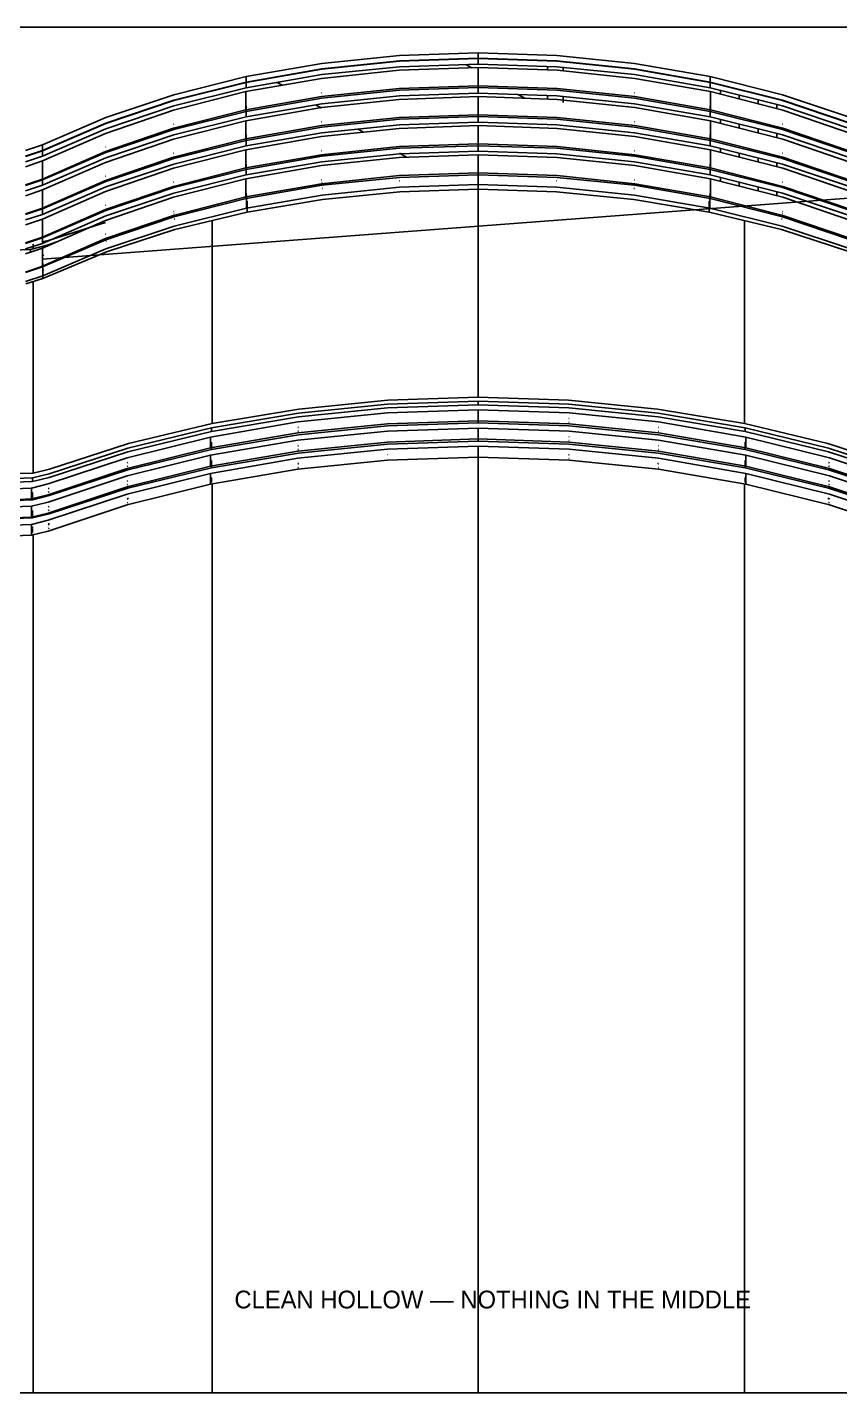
# Model space of a CAD drawing. Header units: inches. Extents: x 0.3 to 16.2, y 0.3 to 11.4.
# Drawn here: x 11.81 to 14.011, y 2.48 to 6.181 of the extents above; entities that cross this region are included whole.
import ezdxf
from ezdxf.enums import TextEntityAlignment as Align

# ---------------------------------------------------------------- set-up
doc = ezdxf.new("R2010")
doc.units = ezdxf.units.IN
doc.header["$LTSCALE"] = 0.009843
doc.header["$MEASUREMENT"] = 0
doc.layers.add('GEOMETRY', color=7, linetype='Continuous')
doc.layers.add('TEXT', color=7, linetype='Continuous')

msp = doc.modelspace()

# ---------------------------------------------------------------- linework, layer by layer
at = {"layer": 'GEOMETRY'}
for p, q in [((11.8512, 5.5531), (15.9843, 5.8661)), ((13.0315, 2.6685), (13.0315, 2.7165))]:
    msp.add_line(p, q, dxfattribs=at)
for points in [[(9.9213, 6.1811), (16.1417, 6.1811), (16.1417, 2.4803), (9.9213, 2.4803), (9.9213, 6.1811)], [(12.8181, 6.1047), (13.0315, 6.1118)], [(12.8181, 6.1047), (13.0315, 6.1118)], [(13.0315, 6.1118), (13.2449, 6.1047)], [(13.0315, 6.1118), (13.2449, 6.1047)], [(13.0315, 6.0972), (13.0315, 6.1118)], [(12.4031, 6.0476), (12.6079, 6.0831)], [(12.4031, 6.0476), (12.6079, 6.0831)], [(12.6079, 6.0831), (12.8181, 6.1047)], [(12.6079, 6.0831), (12.8181, 6.1047)], [(12.6079, 6.0685), (12.8181, 6.0898)], [(12.6079, 6.0677), (12.8181, 6.0894)], [(12.6079, 6.0677), (12.8181, 6.0894)], [(12.6079, 6.0528), (12.8181, 6.0744)], [(12.8177, 6.0646), (13.0315, 6.072)], [(12.8177, 6.0646), (13.0315, 6.072)], [(12.8181, 6.0898), (13.0315, 6.0972)], [(12.8181, 6.0894), (13.0315, 6.0965)], [(12.8181, 6.0894), (13.0315, 6.0965)], [(12.8181, 6.0744), (13.0315, 6.0815)], [(12.9732, 6.0953), (12.9744, 6.0945)], [(12.9984, 6.0807), (13.0146, 6.0713)], [(13.0315, 6.0972), (13.2449, 6.0898)], [(13.0315, 6.0965), (13.2449, 6.0894)], [(13.0315, 6.0965), (13.2449, 6.0894)], [(13.0315, 6.0815), (13.0315, 6.0965)], [(13.0315, 6.0815), (13.2449, 6.0744)], [(13.0315, 6.072), (13.2457, 6.0646)], [(13.0315, 6.072), (13.2457, 6.0646)], [(13.0315, 6.0228), (13.0315, 6.072)], [(13.2193, 6.0902), (13.2193, 6.0909)], [(13.2193, 6.0654), (13.2193, 6.0752)], [(13.2449, 6.1047), (13.4555, 6.0831)], [(13.2449, 6.1047), (13.4555, 6.0831)], [(13.2449, 6.0898), (13.4555, 6.0685)], [(13.2449, 6.0894), (13.4555, 6.0677)], [(13.2449, 6.0894), (13.4555, 6.0677)], [(13.2449, 6.0744), (13.4555, 6.0528)], [(13.2618, 6.0874), (13.2618, 6.0882)], [(13.2618, 6.063), (13.2618, 6.0728)], [(13.4555, 6.0831), (13.6602, 6.0476)], [(13.4555, 6.0831), (13.6602, 6.0476)], [(12.2071, 5.9984), (12.4031, 6.0476)], [(12.2071, 5.9984), (12.4031, 6.0476)], [(12.2071, 5.9835), (12.4031, 6.0327)], [(12.402, 6.0067), (12.6071, 6.0425)], [(12.402, 6.0067), (12.6071, 6.0425)], [(12.4031, 6.0327), (12.6079, 6.0685)], [(12.4031, 6.0319), (12.6079, 6.0677)], [(12.4031, 6.0319), (12.6079, 6.0677)], [(12.4031, 6.0173), (12.6079, 6.0528)], [(12.4031, 6.0327), (12.4031, 6.0476)], [(12.4657, 6.0437), (12.4669, 6.0429)], [(12.6071, 6.0425), (12.8177, 6.0646)], [(12.6071, 6.0425), (12.8177, 6.0646)], [(13.2457, 6.0646), (13.4563, 6.0425)], [(13.2457, 6.0646), (13.4563, 6.0425)], [(13.4555, 6.0685), (13.6602, 6.0327)], [(13.4555, 6.0677), (13.6602, 6.0319)], [(13.4555, 6.0677), (13.6602, 6.0319)], [(13.4555, 6.0528), (13.6602, 6.0173)], [(13.4563, 6.0425), (13.661, 6.0067)], [(13.4563, 6.0425), (13.661, 6.0067)], [(13.6602, 6.0476), (13.8563, 5.9984)], [(13.6602, 6.0476), (13.8563, 5.9984)], [(13.6602, 6.0327), (13.6602, 6.0476)], [(13.6602, 6.0327), (13.8563, 5.9835)], [(12.022, 5.9362), (12.2071, 5.9984)], [(12.022, 5.9362), (12.2071, 5.9984)], [(12.2059, 5.9567), (12.402, 6.0067)], [(12.2059, 5.9567), (12.402, 6.0067)], [(12.2071, 5.9827), (12.4031, 6.0319)], [(12.2071, 5.9827), (12.4031, 6.0319)], [(12.2071, 5.9681), (12.4031, 6.0173)], [(12.402, 5.9575), (12.402, 6.0067)], [(12.4031, 6.0173), (12.4031, 6.0319)], [(12.4866, 6.0319), (12.5, 6.024)], [(12.6071, 5.9933), (12.8177, 6.0154)], [(12.6071, 6.0035), (12.6079, 6.0035)], [(12.6071, 6.0035), (12.6079, 6.0035)], [(12.6079, 5.989), (12.8181, 6.0106)], [(12.6079, 5.989), (12.8181, 6.0106)], [(12.6079, 5.989), (12.8181, 6.0106)], [(12.6079, 5.974), (12.8181, 5.9957)], [(12.8177, 6.0154), (13.0315, 6.0228)], [(12.8181, 6.0106), (13.0315, 6.0177)], [(12.8181, 6.0106), (13.0315, 6.0177)], [(12.8181, 6.0106), (13.0315, 6.0177)], [(12.8181, 5.9957), (13.0315, 6.0028)], [(13.0315, 6.0177), (13.0315, 6.0323)], [(13.0315, 6.0228), (13.2457, 6.0154)], [(13.0315, 6.0177), (13.2449, 6.0106)], [(13.0315, 6.0177), (13.2449, 6.0106)], [(13.0315, 6.0177), (13.2449, 6.0106)], [(13.0315, 6.0028), (13.0315, 6.0177)], [(13.0315, 6.0028), (13.2449, 5.9957)], [(13.1394, 5.9992), (13.1575, 5.989)], [(13.2193, 5.9866), (13.2193, 5.9965)], [(13.2449, 6.0106), (13.4555, 5.989)], [(13.2449, 6.0106), (13.4555, 5.989)], [(13.2449, 6.0106), (13.4555, 5.989)], [(13.2449, 5.9957), (13.4555, 5.974)], [(13.2457, 6.0154), (13.4563, 5.9933)], [(13.4555, 6.0035), (13.4563, 6.0035)], [(13.4555, 6.0035), (13.4563, 6.0035)], [(13.6602, 6.0319), (13.8563, 5.9827)], [(13.6602, 6.0319), (13.8563, 5.9827)], [(13.6602, 6.0173), (13.6602, 6.0319)], [(13.6602, 6.0173), (13.8563, 5.9681)], [(13.661, 6.0067), (13.8571, 5.9567)], [(13.661, 6.0067), (13.8571, 5.9567)], [(13.661, 5.9575), (13.661, 6.0067)], [(13.6878, 6.0248), (13.6878, 6.0256)], [(13.6878, 5.9996), (13.6878, 6.0102)], [(13.739, 6.0122), (13.739, 6.013)], [(13.739, 5.9866), (13.739, 5.9972)], [(13.7902, 5.9992), (13.7902, 6)], [(13.8563, 5.9984), (14.0409, 5.9362)], [(13.8563, 5.9984), (14.0409, 5.9362)], [(12.022, 5.9213), (12.2071, 5.9835)], [(12.022, 5.9205), (12.2071, 5.9827)], [(12.022, 5.9205), (12.2071, 5.9827)], [(12.022, 5.9059), (12.2071, 5.9681)], [(12.402, 5.9575), (12.6071, 5.9933)], [(12.402, 5.9677), (12.4031, 5.9681)], [(12.402, 5.9677), (12.4031, 5.9681)], [(12.402, 5.928), (12.6071, 5.9638)], [(12.402, 5.928), (12.6071, 5.9638)], [(12.4031, 5.9531), (12.6079, 5.989)], [(12.4031, 5.9531), (12.6079, 5.989)], [(12.4031, 5.9531), (12.6079, 5.989)], [(12.4031, 5.9386), (12.6079, 5.974)], [(12.4031, 5.9531), (12.4031, 5.9681)], [(12.5913, 5.9713), (12.6071, 5.9622)], [(12.6071, 5.9638), (12.8177, 5.9858)], [(12.6071, 5.9638), (12.8177, 5.9858)], [(12.8177, 5.9858), (13.0315, 5.9933)], [(12.8177, 5.9858), (13.0315, 5.9933)], [(13.0315, 5.9933), (13.2457, 5.9858)], [(13.0315, 5.9933), (13.2457, 5.9858)], [(13.0315, 5.9441), (13.0315, 5.9933)], [(13.2457, 5.9858), (13.4563, 5.9638)], [(13.2457, 5.9858), (13.4563, 5.9638)], [(13.2618, 5.9776), (13.2618, 5.9941)], [(13.4555, 5.989), (13.6602, 5.9531)], [(13.4555, 5.989), (13.6602, 5.9531)], [(13.4555, 5.989), (13.6602, 5.9531)], [(13.4555, 5.974), (13.6602, 5.9386)], [(13.4563, 5.9933), (13.661, 5.9575)], [(13.4563, 5.9638), (13.661, 5.928)], [(13.4563, 5.9638), (13.661, 5.928)], [(13.6602, 5.9681), (13.661, 5.9677)], [(13.6602, 5.9681), (13.661, 5.9677)], [(13.6602, 5.9531), (13.6602, 5.9681)], [(13.7902, 5.9736), (13.7902, 5.9846)], [(13.8413, 5.9866), (13.8413, 5.9874)], [(13.8413, 5.9606), (13.8413, 5.9717)], [(13.8563, 5.9835), (14.0409, 5.9213)], [(13.8563, 5.9827), (14.0409, 5.9205)], [(13.8563, 5.9827), (14.0409, 5.9205)], [(13.8563, 5.9681), (14.0409, 5.9059)], [(11.8512, 5.8622), (12.022, 5.9362)], [(11.8512, 5.8622), (12.022, 5.9362)], [(12.0217, 5.8937), (12.2059, 5.9567)], [(12.0217, 5.8937), (12.2059, 5.9567)], [(12.2059, 5.9075), (12.402, 5.9575)], [(12.2059, 5.878), (12.402, 5.928)], [(12.2059, 5.878), (12.402, 5.928)], [(12.2071, 5.9039), (12.4031, 5.9531)], [(12.2071, 5.9039), (12.4031, 5.9531)], [(12.2071, 5.9039), (12.4031, 5.9531)], [(12.2071, 5.8894), (12.4031, 5.9386)], [(12.402, 5.8787), (12.402, 5.928)], [(12.4031, 5.9386), (12.4031, 5.9531)], [(12.6071, 5.9146), (12.8177, 5.9366)], [(12.6071, 5.9248), (12.6079, 5.9248)], [(12.6071, 5.9248), (12.6079, 5.9248)], [(12.6079, 5.9102), (12.8181, 5.9319)], [(12.6079, 5.9102), (12.8181, 5.9319)], [(12.6079, 5.9102), (12.8181, 5.9319)], [(12.8177, 5.9366), (13.0315, 5.9441)], [(12.8181, 5.9319), (13.0315, 5.939)], [(12.8181, 5.9319), (13.0315, 5.939)], [(12.8181, 5.9319), (13.0315, 5.939)], [(12.8181, 5.9169), (13.0315, 5.924)], [(13.0315, 5.939), (13.0315, 5.9535)], [(13.0315, 5.9441), (13.2457, 5.9366)], [(13.0315, 5.939), (13.2449, 5.9319)], [(13.0315, 5.939), (13.2449, 5.9319)], [(13.0315, 5.939), (13.2449, 5.9319)], [(13.0315, 5.924), (13.0315, 5.939)], [(13.0315, 5.924), (13.2449, 5.9169)], [(13.2449, 5.9319), (13.4555, 5.9102)], [(13.2449, 5.9319), (13.4555, 5.9102)], [(13.2449, 5.9319), (13.4555, 5.9102)], [(13.2457, 5.9366), (13.4563, 5.9146)], [(13.4555, 5.9248), (13.4563, 5.9248)], [(13.4555, 5.9248), (13.4563, 5.9248)], [(13.6602, 5.9531), (13.8563, 5.9039)], [(13.6602, 5.9531), (13.8563, 5.9039)], [(13.6602, 5.9531), (13.8563, 5.9039)], [(13.6602, 5.9386), (13.6602, 5.9531)], [(13.6602, 5.9386), (13.8563, 5.8894)], [(13.661, 5.9575), (13.8571, 5.9075)], [(13.661, 5.928), (13.8571, 5.878)], [(13.661, 5.928), (13.8571, 5.878)], [(13.661, 5.8787), (13.661, 5.928)], [(13.6878, 5.9209), (13.6878, 5.9315)], [(13.8571, 5.9567), (14.0417, 5.8937)], [(13.8571, 5.9567), (14.0417, 5.8937)], [(11.8512, 5.8472), (12.022, 5.9213)], [(11.8512, 5.8465), (12.022, 5.9205)], [(11.8512, 5.8465), (12.022, 5.9205)], [(11.8512, 5.8315), (12.022, 5.9059)], [(11.8512, 5.8189), (12.0217, 5.8937)], [(11.8512, 5.8189), (12.0217, 5.8937)], [(12.0217, 5.8445), (12.2059, 5.9075)], [(12.022, 5.8417), (12.2071, 5.9039)], [(12.022, 5.8417), (12.2071, 5.9039)], [(12.022, 5.8417), (12.2071, 5.9039)], [(12.022, 5.8272), (12.2071, 5.8894)], [(12.2059, 5.9185), (12.2071, 5.9189)], [(12.2059, 5.9185), (12.2071, 5.9189)], [(12.402, 5.8787), (12.6071, 5.9146)], [(12.402, 5.889), (12.4031, 5.8894)], [(12.402, 5.889), (12.4031, 5.8894)], [(12.402, 5.8492), (12.6071, 5.885)], [(12.402, 5.8492), (12.6071, 5.885)], [(12.4031, 5.8744), (12.6079, 5.9102)], [(12.4031, 5.8744), (12.6079, 5.9102)], [(12.4031, 5.8744), (12.6079, 5.9102)], [(12.4031, 5.8598), (12.6079, 5.8953)], [(12.4031, 5.8744), (12.4031, 5.8894)], [(12.6071, 5.885), (12.8177, 5.9071)], [(12.6071, 5.885), (12.8177, 5.9071)], [(12.6079, 5.8953), (12.8181, 5.9169)], [(12.7051, 5.9055), (12.7197, 5.8969)], [(12.8177, 5.9071), (13.0315, 5.9146)], [(12.8177, 5.9071), (13.0315, 5.9146)], [(13.0315, 5.9146), (13.2457, 5.9071)], [(13.0315, 5.9146), (13.2457, 5.9071)], [(13.0315, 5.8654), (13.0315, 5.9146)], [(13.2449, 5.9169), (13.4555, 5.8953)], [(13.2457, 5.9071), (13.4563, 5.885)], [(13.2457, 5.9071), (13.4563, 5.885)], [(13.4555, 5.9102), (13.6602, 5.8744)], [(13.4555, 5.9102), (13.6602, 5.8744)], [(13.4555, 5.9102), (13.6602, 5.8744)], [(13.4555, 5.8953), (13.6602, 5.8598)], [(13.4563, 5.9146), (13.661, 5.8787)], [(13.4563, 5.885), (13.661, 5.8492)], [(13.4563, 5.885), (13.661, 5.8492)], [(13.6602, 5.8894), (13.661, 5.889)], [(13.6602, 5.8894), (13.661, 5.889)], [(13.6602, 5.8744), (13.6602, 5.8894)], [(13.739, 5.9079), (13.739, 5.9185)], [(13.7902, 5.8949), (13.7902, 5.9059)], [(13.8413, 5.8819), (13.8413, 5.8929)], [(13.8563, 5.9189), (13.8571, 5.9185)], [(13.8563, 5.9189), (13.8571, 5.9185)], [(13.8563, 5.9039), (14.0409, 5.8417)], [(13.8563, 5.9039), (14.0409, 5.8417)], [(13.8563, 5.9039), (14.0409, 5.8417)], [(13.8563, 5.8894), (14.0409, 5.8272)], [(13.8571, 5.9075), (14.0417, 5.8445)], [(11.8047, 5.8469), (11.8512, 5.8622)], [(11.8047, 5.8469), (11.8512, 5.8622)], [(11.8512, 5.8472), (11.8512, 5.8622)], [(12.0217, 5.815), (12.2059, 5.878)], [(12.0217, 5.815), (12.2059, 5.878)], [(12.0217, 5.8563), (12.022, 5.8567)], [(12.0217, 5.8563), (12.022, 5.8567)], [(12.2059, 5.8287), (12.402, 5.8787)], [(12.2059, 5.7992), (12.402, 5.8492)], [(12.2059, 5.7992), (12.402, 5.8492)], [(12.2071, 5.8252), (12.4031, 5.8744)], [(12.2071, 5.8252), (12.4031, 5.8744)], [(12.2071, 5.8252), (12.4031, 5.8744)], [(12.2071, 5.8106), (12.4031, 5.8598)], [(12.402, 5.8), (12.402, 5.8492)], [(12.4031, 5.8598), (12.4031, 5.8744)], [(12.6071, 5.8358), (12.8177, 5.8579)], [(12.6079, 5.8315), (12.8181, 5.8531)], [(12.6079, 5.8315), (12.8181, 5.8531)], [(12.6079, 5.8315), (12.8181, 5.8531)], [(12.8177, 5.8579), (13.0315, 5.8654)], [(12.8181, 5.8531), (13.0315, 5.8602)], [(12.8181, 5.8531), (13.0315, 5.8602)], [(12.8181, 5.8531), (13.0315, 5.8602)], [(13.0315, 5.8602), (13.0315, 5.8748)], [(13.0315, 5.8654), (13.2457, 5.8579)], [(13.0315, 5.8602), (13.2449, 5.8531)], [(13.0315, 5.8602), (13.2449, 5.8531)], [(13.0315, 5.8602), (13.2449, 5.8531)], [(13.0315, 5.8453), (13.0315, 5.8602)], [(13.2449, 5.8531), (13.4555, 5.8315)], [(13.2449, 5.8531), (13.4555, 5.8315)], [(13.2449, 5.8531), (13.4555, 5.8315)], [(13.2457, 5.8579), (13.4563, 5.8358)], [(13.6602, 5.8744), (13.8563, 5.8252)], [(13.6602, 5.8744), (13.8563, 5.8252)], [(13.6602, 5.8744), (13.8563, 5.8252)], [(13.6602, 5.8598), (13.6602, 5.8744)], [(13.6602, 5.8598), (13.8563, 5.8106)], [(13.661, 5.8787), (13.8571, 5.8287)], [(13.661, 5.8492), (13.8571, 5.7992)], [(13.661, 5.8492), (13.8571, 5.7992)], [(13.661, 5.8), (13.661, 5.8492)], [(13.6878, 5.8421), (13.6878, 5.8528)], [(13.8571, 5.878), (14.0417, 5.815)], [(13.8571, 5.878), (14.0417, 5.815)], [(11.8047, 5.8319), (11.8512, 5.8472)], [(11.8047, 5.8311), (11.8512, 5.8465)], [(11.8047, 5.8311), (11.8512, 5.8465)], [(11.8047, 5.8165), (11.8512, 5.8315)], [(11.8047, 5.8031), (11.8512, 5.8189)], [(11.8047, 5.8031), (11.8512, 5.8189)], [(11.8512, 5.8315), (11.8512, 5.8465)], [(11.8512, 5.7697), (12.0217, 5.8445)], [(11.8512, 5.7677), (12.022, 5.8417)], [(11.8512, 5.7677), (12.022, 5.8417)], [(11.8512, 5.7677), (12.022, 5.8417)], [(11.8512, 5.7528), (12.022, 5.8272)], [(11.8512, 5.7697), (11.8512, 5.8189)], [(11.8512, 5.7402), (12.0217, 5.815)], [(11.8512, 5.7402), (12.0217, 5.815)], [(12.0217, 5.7657), (12.2059, 5.8287)], [(12.022, 5.763), (12.2071, 5.8252)], [(12.022, 5.763), (12.2071, 5.8252)], [(12.022, 5.763), (12.2071, 5.8252)], [(12.022, 5.7484), (12.2071, 5.8106)], [(12.2059, 5.8398), (12.2071, 5.8402)], [(12.2059, 5.8398), (12.2071, 5.8402)], [(12.402, 5.8), (12.6071, 5.8358)], [(12.402, 5.8102), (12.4031, 5.8106)], [(12.402, 5.8102), (12.4031, 5.8106)], [(12.4031, 5.7957), (12.6079, 5.8315)], [(12.4031, 5.7957), (12.6079, 5.8315)], [(12.4031, 5.7957), (12.6079, 5.8315)], [(12.4031, 5.7811), (12.6079, 5.8165)], [(12.4031, 5.7957), (12.4031, 5.8106)], [(12.6071, 5.8461), (12.6079, 5.8461)], [(12.6071, 5.8461), (12.6079, 5.8461)], [(12.6071, 5.8063), (12.8177, 5.8283)], [(12.6071, 5.8063), (12.8177, 5.8283)], [(12.6079, 5.8165), (12.8181, 5.8382)], [(12.8177, 5.8283), (13.0315, 5.8358)], [(12.8177, 5.8283), (13.0315, 5.8358)], [(12.8181, 5.8382), (13.0315, 5.8453)], [(12.8181, 5.8402), (12.8374, 5.8291)], [(13.0315, 5.8453), (13.2449, 5.8382)], [(13.0315, 5.8358), (13.2457, 5.8283)], [(13.0315, 5.8358), (13.2457, 5.8283)], [(13.0315, 5.7866), (13.0315, 5.8358)], [(13.2449, 5.8382), (13.4555, 5.8165)], [(13.2457, 5.8283), (13.4563, 5.8063)], [(13.2457, 5.8283), (13.4563, 5.8063)], [(13.4555, 5.8461), (13.4563, 5.8461)], [(13.4555, 5.8461), (13.4563, 5.8461)], [(13.4555, 5.8315), (13.6602, 5.7957)], [(13.4555, 5.8315), (13.6602, 5.7957)], [(13.4555, 5.8315), (13.6602, 5.7957)], [(13.4555, 5.8165), (13.6602, 5.7811)], [(13.4563, 5.8358), (13.661, 5.8)], [(13.6602, 5.8106), (13.661, 5.8102)], [(13.6602, 5.8106), (13.661, 5.8102)], [(13.6602, 5.7957), (13.6602, 5.8106)], [(13.739, 5.8291), (13.739, 5.8398)], [(13.7902, 5.8161), (13.7902, 5.8272)], [(13.8413, 5.8031), (13.8413, 5.8142)], [(13.8563, 5.8402), (13.8571, 5.8398)], [(13.8563, 5.8402), (13.8571, 5.8398)], [(13.8563, 5.8252), (14.0409, 5.763)], [(13.8563, 5.8252), (14.0409, 5.763)], [(13.8563, 5.8252), (14.0409, 5.763)], [(13.8563, 5.8106), (14.0409, 5.7484)], [(13.8571, 5.8287), (14.0417, 5.7657)], [(11.8512, 5.7677), (11.8512, 5.7823)], [(12.0217, 5.7362), (12.2059, 5.7992)], [(12.0217, 5.7362), (12.2059, 5.7992)], [(12.0217, 5.7776), (12.022, 5.778)], [(12.0217, 5.7776), (12.022, 5.778)], [(12.2059, 5.75), (12.402, 5.8)], [(12.2071, 5.7465), (12.4031, 5.7957)], [(12.2071, 5.7465), (12.4031, 5.7957)], [(12.2071, 5.7465), (12.4031, 5.7957)], [(12.2071, 5.7319), (12.4031, 5.7811)], [(12.402, 5.7705), (12.6071, 5.8063)], [(12.402, 5.7705), (12.6071, 5.8063)], [(12.4031, 5.7811), (12.4031, 5.7957)], [(12.6071, 5.7571), (12.8177, 5.7791)], [(12.6079, 5.7528), (12.8181, 5.7744)], [(12.8177, 5.7791), (13.0315, 5.7866)], [(12.8181, 5.7744), (13.0315, 5.7815)], [(13.0315, 5.7917), (13.0315, 5.7984)], [(13.0315, 5.7815), (13.0315, 5.7961)], [(13.0315, 5.7917), (13.0315, 5.7961)], [(13.0315, 5.7547), (13.0315, 5.789)], [(13.0315, 5.7866), (13.2457, 5.7791)], [(13.0315, 5.7815), (13.2449, 5.7744)], [(13.2449, 5.7744), (13.4555, 5.7528)], [(13.2457, 5.7791), (13.4563, 5.7571)], [(13.4563, 5.8063), (13.661, 5.7705)], [(13.4563, 5.8063), (13.661, 5.7705)], [(13.6602, 5.7957), (13.8563, 5.7465)], [(13.6602, 5.7957), (13.8563, 5.7465)], [(13.6602, 5.7957), (13.8563, 5.7465)], [(13.6602, 5.7811), (13.6602, 5.7957)], [(13.6602, 5.7811), (13.8563, 5.7319)], [(13.661, 5.8), (13.8571, 5.75)], [(13.6878, 5.7634), (13.6878, 5.774)], [(13.8571, 5.7992), (14.0417, 5.7362)], [(13.8571, 5.7992), (14.0417, 5.7362)], [(11.8047, 5.7539), (11.8512, 5.7697)], [(11.8047, 5.7524), (11.8512, 5.7677)], [(11.8047, 5.7524), (11.8512, 5.7677)], [(11.8047, 5.7524), (11.8512, 5.7677)], [(11.8047, 5.7378), (11.8512, 5.7528)], [(11.8047, 5.7244), (11.8512, 5.7402)], [(11.8047, 5.7244), (11.8512, 5.7402)], [(11.8512, 5.7528), (11.8512, 5.7677)], [(11.8512, 5.6909), (12.0217, 5.7657)], [(11.8512, 5.689), (12.022, 5.763)], [(11.8512, 5.689), (12.022, 5.763)], [(11.8512, 5.689), (12.022, 5.763)], [(11.8512, 5.674), (12.022, 5.7484)], [(11.8512, 5.6909), (11.8512, 5.7402)], [(12.0217, 5.687), (12.2059, 5.75)], [(12.022, 5.6843), (12.2071, 5.7465)], [(12.022, 5.6843), (12.2071, 5.7465)], [(12.022, 5.6843), (12.2071, 5.7465)], [(12.2059, 5.7205), (12.402, 5.7705)], [(12.2059, 5.7205), (12.402, 5.7705)], [(12.2059, 5.761), (12.2071, 5.7614)], [(12.2059, 5.761), (12.2071, 5.7614)], [(12.402, 5.7213), (12.402, 5.7705)], [(12.402, 5.7213), (12.6071, 5.7571)], [(12.4031, 5.7169), (12.6079, 5.7528)], [(12.6071, 5.7673), (12.6079, 5.7673)], [(12.6071, 5.7673), (12.6079, 5.7673)], [(12.6079, 5.7606), (12.6083, 5.7606)], [(12.6079, 5.7606), (12.6083, 5.7606)], [(12.6083, 5.726), (12.8185, 5.7476)], [(12.6083, 5.7441), (12.6098, 5.7441)], [(12.6083, 5.7441), (12.6098, 5.7441)], [(12.8185, 5.765), (12.8193, 5.765)], [(12.8185, 5.765), (12.8193, 5.765)], [(12.8185, 5.7476), (13.0315, 5.7547)], [(12.8193, 5.7354), (13.0315, 5.7425)], [(13.0315, 5.7425), (13.0315, 5.772)], [(13.0315, 5.7547), (13.2449, 5.7476)], [(13.0315, 5.1783), (13.0315, 5.75)], [(13.0315, 5.7425), (13.2441, 5.7354)], [(13.2441, 5.765), (13.2449, 5.765)], [(13.2441, 5.765), (13.2449, 5.765)], [(13.2449, 5.7476), (13.4551, 5.726)], [(13.4535, 5.7441), (13.4551, 5.7441)], [(13.4535, 5.7441), (13.4551, 5.7441)], [(13.4551, 5.7606), (13.4555, 5.7606)], [(13.4551, 5.7606), (13.4555, 5.7606)], [(13.4555, 5.7673), (13.4563, 5.7673)], [(13.4555, 5.7673), (13.4563, 5.7673)], [(13.4555, 5.7528), (13.6602, 5.7169)], [(13.4563, 5.7571), (13.661, 5.7213)], [(13.661, 5.7705), (13.8571, 5.7205)], [(13.661, 5.7705), (13.8571, 5.7205)], [(13.661, 5.7213), (13.661, 5.7705)], [(13.739, 5.7504), (13.739, 5.761)], [(13.7902, 5.7374), (13.7902, 5.7484)], [(13.8563, 5.7614), (13.8571, 5.761)], [(13.8563, 5.7614), (13.8571, 5.761)], [(13.8563, 5.7465), (14.0409, 5.6843)], [(13.8563, 5.7465), (14.0409, 5.6843)], [(13.8563, 5.7465), (14.0409, 5.6843)], [(13.8571, 5.75), (14.0417, 5.687)], [(11.8512, 5.6614), (12.0217, 5.7362)], [(11.8512, 5.6614), (12.0217, 5.7362)], [(11.8512, 5.689), (11.8512, 5.7035)], [(12.0217, 5.6575), (12.2059, 5.7205)], [(12.0217, 5.6575), (12.2059, 5.7205)], [(12.022, 5.6697), (12.2071, 5.7319)], [(12.2059, 5.6713), (12.402, 5.7213)], [(12.2071, 5.6677), (12.4031, 5.7169)], [(12.402, 5.7315), (12.4031, 5.7319)], [(12.402, 5.7315), (12.4031, 5.7319)], [(12.4031, 5.7169), (12.4031, 5.7319)], [(12.4031, 5.7252), (12.4039, 5.7252)], [(12.4031, 5.7252), (12.4039, 5.7252)], [(12.4039, 5.6909), (12.6083, 5.726)], [(12.4039, 5.6909), (12.4039, 5.7252)], [(12.4039, 5.7094), (12.4055, 5.7098)], [(12.4039, 5.7094), (12.4055, 5.7098)], [(12.4055, 5.6803), (12.6098, 5.7146)], [(12.4055, 5.6803), (12.4055, 5.7098)], [(12.6098, 5.7146), (12.8193, 5.7354)], [(13.2441, 5.7354), (13.4535, 5.7146)], [(13.4535, 5.7146), (13.6579, 5.6803)], [(13.4551, 5.726), (13.6594, 5.6909)], [(13.6579, 5.7098), (13.6594, 5.7094)], [(13.6579, 5.7098), (13.6594, 5.7094)], [(13.6579, 5.6803), (13.6579, 5.7098)], [(13.6594, 5.7252), (13.6602, 5.7252)], [(13.6594, 5.7252), (13.6602, 5.7252)], [(13.6594, 5.6909), (13.6594, 5.7252)], [(13.6602, 5.7319), (13.661, 5.7315)], [(13.6602, 5.7319), (13.661, 5.7315)], [(13.6602, 5.7169), (13.6602, 5.7319)], [(13.6602, 5.7169), (13.8563, 5.6677)], [(13.661, 5.7213), (13.8571, 5.6713)], [(13.8413, 5.7244), (13.8413, 5.7354)], [(13.8563, 5.7319), (14.0409, 5.6697)], [(13.8571, 5.7205), (14.0417, 5.6575)], [(13.8571, 5.7205), (14.0417, 5.6575)], [(11.8047, 5.6752), (11.8512, 5.6909)], [(11.8047, 5.6736), (11.8512, 5.689)], [(11.8047, 5.6736), (11.8512, 5.689)], [(11.8047, 5.6736), (11.8512, 5.689)], [(11.8047, 5.6591), (11.8512, 5.674)], [(11.8512, 5.674), (11.8512, 5.689)], [(11.8512, 5.6122), (12.0217, 5.687)], [(11.8512, 5.6102), (12.022, 5.6843)], [(11.8512, 5.6102), (12.022, 5.6843)], [(11.8512, 5.6102), (12.022, 5.6843)], [(11.8512, 5.5953), (12.022, 5.6697)], [(12.0217, 5.6988), (12.022, 5.6992)], [(12.0217, 5.6988), (12.022, 5.6992)], [(12.0217, 5.6083), (12.2059, 5.6713)], [(12.022, 5.6055), (12.2071, 5.6677)], [(12.2059, 5.6823), (12.2071, 5.6827)], [(12.2059, 5.6823), (12.2071, 5.6827)], [(12.2071, 5.6764), (12.2079, 5.6764)], [(12.2071, 5.6764), (12.2079, 5.6764)], [(12.2079, 5.6421), (12.4039, 5.6909)], [(12.2094, 5.6327), (12.4055, 5.6803)], [(13.6579, 5.6803), (13.8539, 5.6327)], [(13.6594, 5.6909), (13.8555, 5.6421)], [(13.8555, 5.6764), (13.8563, 5.6764)], [(13.8555, 5.6764), (13.8563, 5.6764)], [(13.8563, 5.6827), (13.8571, 5.6823)], [(13.8563, 5.6827), (13.8571, 5.6823)], [(13.8563, 5.6677), (14.0409, 5.6055)], [(13.8571, 5.6713), (14.0417, 5.6083)], [(11.8047, 5.6457), (11.8512, 5.6614)], [(11.8047, 5.6457), (11.8512, 5.6614)], [(11.8512, 5.6122), (11.8512, 5.6614)], [(11.8512, 5.5827), (12.0217, 5.6575)], [(11.8512, 5.5827), (12.0217, 5.6575)], [(11.8701, 5.6039), (12.0217, 5.6524)], [(11.8701, 5.6039), (12.0217, 5.6524)], [(12.0228, 5.5807), (12.2079, 5.6421)], [(12.024, 5.5724), (12.2094, 5.6327)], [(12.2079, 5.6614), (12.2094, 5.6622)], [(12.2079, 5.6614), (12.2094, 5.6622)], [(12.3102, 5.1071), (12.3102, 5.6571)], [(13.7531, 5.1071), (13.7531, 5.6571)], [(13.8539, 5.6622), (13.8555, 5.6614)], [(13.8539, 5.6622), (13.8555, 5.6614)], [(13.8539, 5.6327), (14.039, 5.5724)], [(13.8555, 5.6421), (14.0406, 5.5807)], [(11.8047, 5.5965), (11.8512, 5.6122)], [(11.8047, 5.5949), (11.8512, 5.6102)], [(11.8047, 5.5949), (11.8512, 5.6102)], [(11.8047, 5.5949), (11.8512, 5.6102)], [(11.8047, 5.5803), (11.8512, 5.5953)], [(11.8185, 5.5791), (11.8638, 5.5909)], [(11.8185, 5.5791), (11.8638, 5.5909)], [(11.8252, 5.5811), (11.8252, 5.5929)], [(11.8512, 5.6102), (11.8512, 5.6248)], [(11.8512, 5.5953), (11.8512, 5.6102)], [(11.8512, 5.5335), (12.0217, 5.6083)], [(11.8512, 5.5315), (12.022, 5.6055)], [(11.8512, 5.5992), (11.8701, 5.6039)], [(11.8512, 5.5992), (11.8701, 5.6039)], [(11.8638, 5.5909), (11.8921, 5.6004)], [(11.8638, 5.5909), (11.8921, 5.6004)], [(12.0217, 5.6201), (12.022, 5.6205)], [(12.0217, 5.6201), (12.022, 5.6205)], [(12.022, 5.6146), (12.0228, 5.615)], [(12.022, 5.6146), (12.0228, 5.615)], [(12.0228, 5.6012), (12.024, 5.602)], [(12.0228, 5.6012), (12.024, 5.602)], [(11.7689, 5.5772), (11.8185, 5.5791)], [(11.7689, 5.5772), (11.8185, 5.5791)], [(11.8047, 5.5669), (11.8512, 5.5827)], [(11.8047, 5.5669), (11.8512, 5.5827)], [(11.8185, 5.5717), (11.8185, 5.5791)], [(11.8512, 5.5335), (11.8512, 5.5827)], [(11.8512, 5.5626), (11.8543, 5.5634)], [(11.8512, 5.5626), (11.8543, 5.5634)], [(11.8516, 5.5071), (12.0228, 5.5807)], [(11.852, 5.5004), (12.024, 5.5724)], [(11.8047, 5.5177), (11.8512, 5.5335)], [(11.8047, 5.5161), (11.8512, 5.5315)], [(11.8512, 5.5315), (11.8512, 5.5461)], [(11.8516, 5.5071), (11.8516, 5.5413)], [(11.852, 5.5004), (11.852, 5.5299)], [(11.852, 5.5232), (11.8543, 5.524)], [(11.8047, 5.4921), (11.8516, 5.5071)], [(11.8055, 5.4858), (11.852, 5.5004)], [(11.8252, 4.9728), (11.8252, 5.4917)], [(12.3102, 5.1071), (12.5457, 5.1465)], [(12.5445, 5.1354), (12.7862, 5.1598)], [(12.5445, 5.1354), (12.7862, 5.1598)], [(12.5445, 5.1256), (12.7862, 5.15)], [(12.5457, 5.1465), (12.787, 5.1705)], [(12.7862, 5.1598), (13.0315, 5.1677)], [(12.7862, 5.1598), (13.0315, 5.1677)], [(12.7862, 5.15), (13.0315, 5.1579)], [(12.787, 5.1705), (13.0315, 5.1783)], [(13.0315, 5.1783), (13.2764, 5.1705)], [(13.0315, 5.1677), (13.2768, 5.1598)], [(13.0315, 5.1677), (13.2768, 5.1598)], [(13.0315, 5.1579), (13.0315, 5.1677)], [(13.0315, 5.1579), (13.2768, 5.15)], [(13.2764, 5.1705), (13.5177, 5.1465)], [(13.2768, 5.1598), (13.5189, 5.1354)], [(13.2768, 5.1598), (13.5189, 5.1354)], [(13.2768, 5.15), (13.5189, 5.1256)], [(13.5177, 5.1465), (13.7531, 5.1071)], [(12.3063, 5.0705), (12.5425, 5.1114)], [(12.3063, 5.0705), (12.5425, 5.1114)], [(12.3087, 5.0957), (12.5445, 5.1354)], [(12.3087, 5.0957), (12.5445, 5.1354)], [(12.3087, 5.0858), (12.5445, 5.1256)], [(12.5425, 5.1114), (12.7854, 5.1358)], [(12.5425, 5.1114), (12.7854, 5.1358)], [(12.7854, 5.1358), (13.0315, 5.1441)], [(12.7854, 5.1358), (13.0315, 5.1441)], [(12.7854, 5.1205), (12.7862, 5.1205)], [(12.7854, 5.1205), (12.7862, 5.1205)], [(12.7854, 5.1063), (13.0315, 5.1146)], [(12.7854, 5.1106), (12.7862, 5.1106)], [(12.7854, 5.1106), (12.7862, 5.1106)], [(12.7854, 5.1106), (12.7862, 5.1106)], [(12.7862, 5.1008), (13.0315, 5.1087)], [(13.0315, 5.1441), (13.278, 5.1358)], [(13.0315, 5.1441), (13.278, 5.1358)], [(13.0315, 5.1146), (13.0315, 5.1441)], [(13.0315, 5.1185), (13.0315, 5.1283)], [(13.0315, 5.1087), (13.0315, 5.1185)], [(13.0315, 5.1146), (13.278, 5.1063)], [(13.0315, 5.1087), (13.2768, 5.1008)], [(13.2768, 5.1205), (13.278, 5.1205)], [(13.2768, 5.1205), (13.278, 5.1205)], [(13.2768, 5.1106), (13.278, 5.1106)], [(13.2768, 5.1106), (13.278, 5.1106)], [(13.2768, 5.1106), (13.278, 5.1106)], [(13.278, 5.1358), (13.5205, 5.1114)], [(13.278, 5.1358), (13.5205, 5.1114)], [(13.5189, 5.1354), (13.7547, 5.0957)], [(13.5189, 5.1354), (13.7547, 5.0957)], [(13.5189, 5.1256), (13.7547, 5.0858)], [(13.5205, 5.1114), (13.7567, 5.0705)], [(13.5205, 5.1114), (13.7567, 5.0705)], [(12.0799, 5.0146), (12.3063, 5.0705)], [(12.0799, 5.0146), (12.3063, 5.0705)], [(12.0823, 5.0406), (12.3087, 5.0957)], [(12.0823, 5.0406), (12.3087, 5.0957)], [(12.0823, 5.0307), (12.3087, 5.0858)], [(12.0843, 5.0528), (12.3102, 5.1071)], [(12.3063, 5.0409), (12.5425, 5.0819)], [(12.3063, 5.0409), (12.3063, 5.0705)], [(12.3087, 5.0858), (12.3087, 5.0957)], [(12.3087, 5.0366), (12.5445, 5.0764)], [(12.5425, 5.0819), (12.7854, 5.1063)], [(12.5425, 5.0961), (12.5445, 5.0961)], [(12.5425, 5.0961), (12.5445, 5.0961)], [(12.5425, 5.0622), (12.7854, 5.0866)], [(12.5425, 5.0622), (12.7854, 5.0866)], [(12.5425, 5.0862), (12.5445, 5.0862)], [(12.5425, 5.0862), (12.5445, 5.0862)], [(12.5425, 5.0862), (12.5445, 5.0862)], [(12.5445, 5.0764), (12.7862, 5.1008)], [(12.7854, 5.0866), (13.0315, 5.0949)], [(12.7854, 5.0866), (13.0315, 5.0949)], [(12.7854, 5.0713), (12.7862, 5.0713)], [(12.7854, 5.0713), (12.7862, 5.0713)], [(13.0315, 5.0949), (13.278, 5.0866)], [(13.0315, 5.0949), (13.278, 5.0866)], [(13.0315, 5.0654), (13.0315, 5.0949)], [(13.0315, 5.0693), (13.0315, 5.0791)], [(13.2768, 5.1008), (13.5189, 5.0764)], [(13.2768, 5.0713), (13.278, 5.0713)], [(13.2768, 5.0713), (13.278, 5.0713)], [(13.278, 5.1063), (13.5205, 5.0819)], [(13.278, 5.0866), (13.5205, 5.0622)], [(13.278, 5.0866), (13.5205, 5.0622)], [(13.5189, 5.0961), (13.5205, 5.0961)], [(13.5189, 5.0961), (13.5205, 5.0961)], [(13.5189, 5.0862), (13.5205, 5.0862)], [(13.5189, 5.0862), (13.5205, 5.0862)], [(13.5189, 5.0862), (13.5205, 5.0862)], [(13.5189, 5.0764), (13.7547, 5.0366)], [(13.5205, 5.0819), (13.7567, 5.0409)], [(13.7531, 5.1071), (13.9791, 5.0528)], [(13.7547, 5.0957), (13.9811, 5.0406)], [(13.7547, 5.0957), (13.9811, 5.0406)], [(13.7547, 5.0858), (13.7547, 5.0957)], [(13.7547, 5.0858), (13.9811, 5.0307)], [(13.7567, 5.0705), (13.9835, 5.0146)], [(13.7567, 5.0705), (13.9835, 5.0146)], [(13.7567, 5.0409), (13.7567, 5.0705)], [(11.8685, 4.9709), (12.0823, 5.0406)], [(11.8685, 4.9709), (12.0823, 5.0406)], [(11.8701, 4.9839), (12.0843, 5.0528)], [(12.0799, 4.985), (12.3063, 5.0409)], [(12.0823, 4.9815), (12.3087, 5.0366)], [(12.3063, 5.0213), (12.5425, 5.0622)], [(12.3063, 5.0213), (12.5425, 5.0622)], [(12.3063, 5.0559), (12.3087, 5.0563)], [(12.3063, 5.0559), (12.3087, 5.0563)], [(12.3063, 5.0461), (12.3087, 5.0465)], [(12.3063, 5.0461), (12.3087, 5.0465)], [(12.3063, 5.0461), (12.3087, 5.0465)], [(12.3087, 5.0465), (12.3087, 5.0563)], [(12.3087, 5.0366), (12.3087, 5.0465)], [(12.5425, 5.0327), (12.7854, 5.0571)], [(12.5425, 5.0469), (12.5445, 5.0469)], [(12.5425, 5.0469), (12.5445, 5.0469)], [(12.5425, 5.013), (12.7854, 5.0374)], [(12.5425, 5.013), (12.7854, 5.0374)], [(12.5425, 5.037), (12.5445, 5.037)], [(12.5425, 5.037), (12.5445, 5.037)], [(12.5425, 5.037), (12.5445, 5.037)], [(12.5445, 5.0272), (12.7862, 5.0516)], [(12.7854, 5.0571), (13.0315, 5.0654)], [(12.7854, 5.0614), (12.7862, 5.0614)], [(12.7854, 5.0614), (12.7862, 5.0614)], [(12.7854, 5.0614), (12.7862, 5.0614)], [(12.7854, 5.0374), (13.0315, 5.0457)], [(12.7854, 5.0374), (13.0315, 5.0457)], [(12.7862, 5.0516), (13.0315, 5.0594)], [(13.0315, 5.0594), (13.0315, 5.0693)], [(13.0315, 5.0654), (13.278, 5.0571)], [(13.0315, 5.0594), (13.2768, 5.0516)], [(13.0315, 5.0457), (13.278, 5.0374)], [(13.0315, 5.0457), (13.278, 5.0374)], [(13.0315, 5.0161), (13.0315, 5.0457)], [(13.2768, 5.0614), (13.278, 5.0614)], [(13.2768, 5.0614), (13.278, 5.0614)], [(13.2768, 5.0614), (13.278, 5.0614)], [(13.2768, 5.0516), (13.5189, 5.0272)], [(13.278, 5.0571), (13.5205, 5.0327)], [(13.278, 5.0374), (13.5205, 5.013)], [(13.278, 5.0374), (13.5205, 5.013)], [(13.5189, 5.0469), (13.5205, 5.0469)], [(13.5189, 5.0469), (13.5205, 5.0469)], [(13.5189, 5.037), (13.5205, 5.037)], [(13.5189, 5.037), (13.5205, 5.037)], [(13.5189, 5.037), (13.5205, 5.037)], [(13.5205, 5.0622), (13.7567, 5.0213)], [(13.5205, 5.0622), (13.7567, 5.0213)], [(13.7547, 5.0563), (13.7567, 5.0559)], [(13.7547, 5.0563), (13.7567, 5.0559)], [(13.7547, 5.0465), (13.7547, 5.0563)], [(13.7547, 5.0465), (13.7567, 5.0461)], [(13.7547, 5.0465), (13.7567, 5.0461)], [(13.7547, 5.0465), (13.7567, 5.0461)], [(13.7547, 5.0366), (13.7547, 5.0465)], [(13.7547, 5.0366), (13.9811, 4.9815)], [(13.7567, 5.0409), (13.9835, 4.985)], [(13.9791, 5.0528), (14.1933, 4.9839)], [(13.9811, 5.0406), (14.1949, 4.9709)], [(13.9811, 5.0406), (14.1949, 4.9709)], [(11.8661, 4.9433), (12.0799, 5.0146)], [(11.8661, 4.9433), (12.0799, 5.0146)], [(11.8685, 4.961), (12.0823, 5.0307)], [(12.0799, 4.9654), (12.3063, 5.0213)], [(12.0799, 4.9654), (12.3063, 5.0213)], [(12.0799, 5.0004), (12.0823, 5.0012)], [(12.0799, 5.0004), (12.0823, 5.0012)], [(12.3063, 4.9917), (12.5425, 5.0327)], [(12.3063, 4.9917), (12.3063, 5.0213)], [(12.3063, 4.972), (12.5425, 5.013)], [(12.3063, 4.972), (12.5425, 5.013)], [(12.3063, 5.0067), (12.3087, 5.0071)], [(12.3063, 5.0067), (12.3087, 5.0071)], [(12.3063, 4.9969), (12.3087, 4.9972)], [(12.3063, 4.9969), (12.3087, 4.9972)], [(12.3063, 4.9969), (12.3087, 4.9972)], [(12.3087, 4.9874), (12.5445, 5.0272)], [(12.3087, 4.9972), (12.3087, 5.0071)], [(12.3087, 4.9874), (12.3087, 4.9972)], [(12.5425, 4.9835), (12.7854, 5.0079)], [(12.5425, 4.9984), (12.5457, 4.9988)], [(12.5425, 4.9984), (12.5457, 4.9988)], [(12.5425, 4.9976), (12.5445, 4.9976)], [(12.5425, 4.9976), (12.5445, 4.9976)], [(12.7854, 5.0224), (12.787, 5.0228)], [(12.7854, 5.0224), (12.787, 5.0228)], [(12.7854, 5.022), (12.7862, 5.022)], [(12.7854, 5.022), (12.7862, 5.022)], [(12.7854, 5.0079), (13.0315, 5.0161)], [(12.7854, 5.0122), (12.7862, 5.0122)], [(13.0315, 2.4803), (13.0315, 5.0307)], [(13.0315, 5.0201), (13.0315, 5.0299)], [(13.0315, 5.0161), (13.278, 5.0079)], [(13.2764, 5.0228), (13.278, 5.0224)], [(13.2764, 5.0228), (13.278, 5.0224)], [(13.2768, 5.022), (13.278, 5.022)], [(13.2768, 5.022), (13.278, 5.022)], [(13.2768, 5.0122), (13.278, 5.0122)], [(13.278, 5.0079), (13.5205, 4.9835)], [(13.5177, 4.9988), (13.5205, 4.9984)], [(13.5177, 4.9988), (13.5205, 4.9984)], [(13.5189, 5.0272), (13.7547, 4.9874)], [(13.5189, 4.9976), (13.5205, 4.9976)], [(13.5189, 4.9976), (13.5205, 4.9976)], [(13.5205, 5.0327), (13.7567, 4.9917)], [(13.5205, 5.013), (13.7567, 4.972)], [(13.5205, 5.013), (13.7567, 4.972)], [(13.7547, 5.0071), (13.7567, 5.0067)], [(13.7547, 5.0071), (13.7567, 5.0067)], [(13.7547, 4.9972), (13.7547, 5.0071)], [(13.7547, 4.9972), (13.7567, 4.9969)], [(13.7547, 4.9972), (13.7567, 4.9969)], [(13.7547, 4.9972), (13.7567, 4.9969)], [(13.7547, 4.9874), (13.7547, 4.9972)], [(13.7567, 5.0213), (13.9835, 4.9654)], [(13.7567, 5.0213), (13.9835, 4.9654)], [(13.7567, 4.9917), (13.7567, 5.0213)], [(13.9811, 5.0307), (14.1949, 4.961)], [(13.9811, 5.0012), (13.9835, 5.0004)], [(13.9811, 5.0012), (13.9835, 5.0004)], [(13.9835, 5.0146), (14.1972, 4.9433)], [(13.9835, 5.0146), (14.1972, 4.9433)], [(11.7748, 4.9579), (11.8236, 4.9598)], [(11.7748, 4.9579), (11.8236, 4.9598)], [(11.7768, 4.9713), (11.8252, 4.9728)], [(11.8236, 4.9598), (11.8685, 4.9709)], [(11.8236, 4.9598), (11.8685, 4.9709)], [(11.8236, 4.95), (11.8685, 4.961)], [(11.8236, 4.95), (11.8236, 4.9598)], [(11.8252, 4.9728), (11.8701, 4.9839)], [(11.8661, 4.9138), (12.0799, 4.985)], [(11.8661, 4.8941), (12.0799, 4.9654)], [(11.8661, 4.8941), (12.0799, 4.9654)], [(11.8685, 4.9118), (12.0823, 4.9815)], [(12.0799, 4.9358), (12.3063, 4.9917)], [(12.0799, 4.9906), (12.0823, 4.9913)], [(12.0799, 4.9906), (12.0823, 4.9913)], [(12.0799, 4.9906), (12.0823, 4.9913)], [(12.0799, 4.9161), (12.3063, 4.972)], [(12.0799, 4.9161), (12.3063, 4.972)], [(12.0823, 4.9323), (12.3087, 4.9874)], [(12.3063, 4.9425), (12.5425, 4.9835)], [(12.3063, 4.9425), (12.3063, 4.972)], [(12.3063, 4.9587), (12.3102, 4.9594)], [(12.3063, 4.9587), (12.3102, 4.9594)], [(12.5425, 4.9878), (12.5445, 4.9878)], [(13.5189, 4.9878), (13.5205, 4.9878)], [(13.5205, 4.9835), (13.7567, 4.9425)], [(13.7531, 4.9594), (13.7567, 4.9587)], [(13.7531, 4.9594), (13.7567, 4.9587)], [(13.7547, 4.9874), (13.9811, 4.9323)], [(13.7567, 4.9917), (13.9835, 4.9358)], [(13.7567, 4.972), (13.9835, 4.9161)], [(13.7567, 4.972), (13.9835, 4.9161)], [(13.7567, 4.9425), (13.7567, 4.972)], [(13.9811, 4.9913), (13.9835, 4.9906)], [(13.9811, 4.9913), (13.9835, 4.9906)], [(13.9811, 4.9913), (13.9835, 4.9906)], [(13.9811, 4.9815), (14.1949, 4.9118)], [(13.9835, 4.985), (14.1972, 4.9138)], [(13.9835, 4.9654), (14.1972, 4.8941)], [(13.9835, 4.9654), (14.1972, 4.8941)], [(11.772, 4.9303), (11.8213, 4.9323)], [(11.772, 4.9303), (11.8213, 4.9323)], [(11.7748, 4.948), (11.8236, 4.95)], [(11.8213, 4.9323), (11.8661, 4.9433)], [(11.8213, 4.9323), (11.8661, 4.9433)], [(11.8213, 4.9028), (11.8213, 4.9323)], [(11.8661, 4.8646), (12.0799, 4.9358)], [(11.8661, 4.9307), (11.8685, 4.9315)], [(11.8661, 4.9307), (11.8685, 4.9315)], [(11.8685, 4.8626), (12.0823, 4.9323)], [(12.0799, 4.9512), (12.0823, 4.952)], [(12.0799, 4.9512), (12.0823, 4.952)], [(12.0799, 4.8866), (12.3063, 4.9425)], [(12.0799, 4.9413), (12.0823, 4.9421)], [(12.0799, 4.9413), (12.0823, 4.9421)], [(12.0799, 4.9413), (12.0823, 4.9421)], [(12.3063, 4.9575), (12.3087, 4.9579)], [(12.3063, 4.9575), (12.3087, 4.9579)], [(12.3063, 4.9476), (12.3087, 4.948)], [(12.3087, 4.948), (12.3087, 4.9579)], [(12.3102, 2.4803), (12.3102, 4.9433)], [(13.7531, 2.4803), (13.7531, 4.9433)], [(13.7547, 4.9579), (13.7567, 4.9575)], [(13.7547, 4.9579), (13.7567, 4.9575)], [(13.7547, 4.948), (13.7547, 4.9579)], [(13.7547, 4.948), (13.7567, 4.9476)], [(13.7567, 4.9425), (13.9835, 4.8866)], [(13.9811, 4.952), (13.9835, 4.9512)], [(13.9811, 4.952), (13.9835, 4.9512)], [(13.9811, 4.9421), (13.9835, 4.9413)], [(13.9811, 4.9421), (13.9835, 4.9413)], [(13.9811, 4.9421), (13.9835, 4.9413)], [(13.9811, 4.9323), (14.1949, 4.8626)], [(13.9835, 4.9358), (14.1972, 4.8646)], [(11.772, 4.9008), (11.8213, 4.9028)], [(11.7748, 4.8988), (11.8236, 4.9008)], [(11.8213, 4.9201), (11.8236, 4.9205)], [(11.8213, 4.9201), (11.8236, 4.9205)], [(11.8213, 4.9028), (11.8661, 4.9138)], [(11.8213, 4.9102), (11.8236, 4.9106)], [(11.8213, 4.9102), (11.8236, 4.9106)], [(11.8213, 4.9102), (11.8236, 4.9106)], [(11.8213, 4.8831), (11.8661, 4.8941)], [(11.8213, 4.8831), (11.8661, 4.8941)], [(11.8236, 4.9106), (11.8236, 4.9205)], [(11.8236, 4.9008), (11.8685, 4.9118)], [(11.8236, 4.9008), (11.8236, 4.9106)], [(11.8661, 4.9209), (11.8685, 4.9217)], [(11.8661, 4.9209), (11.8685, 4.9217)], [(11.8661, 4.9209), (11.8685, 4.9217)], [(11.8661, 4.8449), (12.0799, 4.9161)], [(11.8661, 4.8449), (12.0799, 4.9161)], [(11.8661, 4.8154), (12.0799, 4.8866)], [(12.0799, 4.9035), (12.0843, 4.9051)], [(12.0799, 4.9035), (12.0843, 4.9051)], [(12.0799, 4.902), (12.0823, 4.9028)], [(12.0799, 4.902), (12.0823, 4.9028)], [(12.0799, 4.8921), (12.0823, 4.8929)], [(13.9791, 4.9051), (13.9835, 4.9035)], [(13.9791, 4.9051), (13.9835, 4.9035)], [(13.9811, 4.9028), (13.9835, 4.902)], [(13.9811, 4.9028), (13.9835, 4.902)], [(13.9811, 4.8929), (13.9835, 4.8921)], [(13.9835, 4.9161), (14.1972, 4.8449)], [(13.9835, 4.9161), (14.1972, 4.8449)], [(13.9835, 4.8866), (14.1972, 4.8154)], [(11.772, 4.8811), (11.8213, 4.8831)], [(11.772, 4.8811), (11.8213, 4.8831)], [(11.772, 4.8516), (11.8213, 4.8535)], [(11.7748, 4.8496), (11.8236, 4.8516)], [(11.8213, 4.8535), (11.8213, 4.8831)], [(11.8213, 4.8709), (11.8236, 4.8713)], [(11.8213, 4.8709), (11.8236, 4.8713)], [(11.8213, 4.8535), (11.8661, 4.8646)], [(11.8213, 4.861), (11.8236, 4.8614)], [(11.8213, 4.861), (11.8236, 4.8614)], [(11.8213, 4.861), (11.8236, 4.8614)], [(11.8236, 4.8614), (11.8236, 4.8713)], [(11.8236, 4.8516), (11.8685, 4.8626)], [(11.8236, 4.8516), (11.8236, 4.8614)], [(11.8661, 4.8815), (11.8685, 4.8823)], [(11.8661, 4.8815), (11.8685, 4.8823)], [(11.8661, 4.8717), (11.8685, 4.8724)], [(11.8661, 4.8717), (11.8685, 4.8724)], [(11.8661, 4.8717), (11.8685, 4.8724)], [(11.772, 4.8319), (11.8213, 4.8339)], [(11.772, 4.8319), (11.8213, 4.8339)], [(11.8213, 4.8339), (11.8661, 4.8449)], [(11.8213, 4.8339), (11.8661, 4.8449)], [(11.8213, 4.8043), (11.8213, 4.8339)], [(11.8213, 4.8252), (11.8252, 4.8252)], [(11.8213, 4.8252), (11.8252, 4.8252)], [(11.8213, 4.8217), (11.8236, 4.822)], [(11.8213, 4.8217), (11.8236, 4.822)], [(11.8213, 4.8043), (11.8661, 4.8154)], [(11.8213, 4.8118), (11.8236, 4.8122)], [(11.8236, 4.8122), (11.8236, 4.822)], [(11.8661, 4.835), (11.8701, 4.8362)], [(11.8661, 4.835), (11.8701, 4.8362)], [(11.8661, 4.8323), (11.8685, 4.8331)], [(11.8661, 4.8323), (11.8685, 4.8331)], [(11.8661, 4.8224), (11.8685, 4.8232)], [(11.772, 4.8024), (11.8213, 4.8043)], [(11.8252, 2.4803), (11.8252, 4.8051)]]:
    msp.add_lwpolyline(points, dxfattribs=at)

# ---------------------------------------------------------------- texts
at = {"layer": 'TEXT'}
msp.add_text('CLEAN HOLLOW — NOTHING IN THE MIDDLE', height=0.048189, dxfattribs=at).set_placement((13.0709, 2.7087), align=Align.CENTER)

doc.saveas('drawing.dxf')
